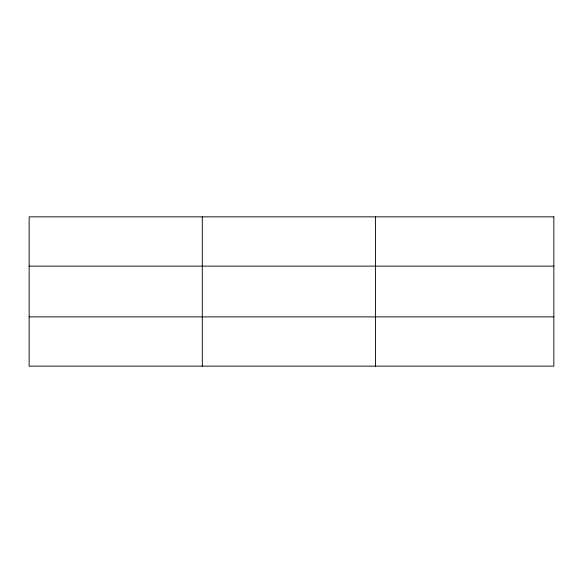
<?xml version="1.0" encoding="UTF-8"?>
<svg xmlns="http://www.w3.org/2000/svg" width="583" height="583" viewBox="0 0 583 583"><rect width="100%" height="100%" fill="white"/><g stroke="black" fill="none" stroke-linecap="round" stroke-linejoin="round"><path stroke-width="0.87" d="M202.301 216.854L202.301 366.146M375.452 216.854L375.452 366.146M29.15 266.118L553.85 266.118M29.15 316.882L553.85 316.882M553.85 216.854L553.85 366.146L29.15 366.146L29.15 216.854L553.85 216.854"/></g></svg>
